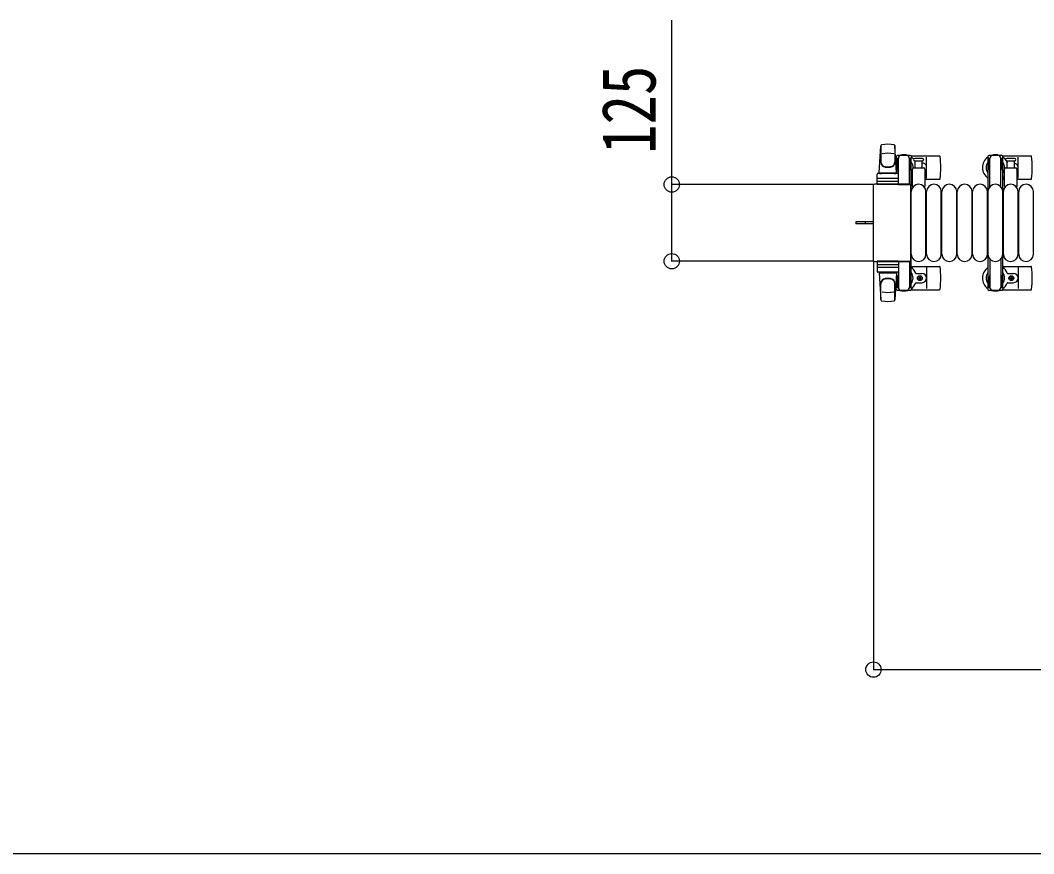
# Model space of a CAD drawing. Units: millimetres, scale not verified. Extents: x -16820 to 16820, y -11880 to 11880.
# Drawn here: x -4125 to -2474, y -5249 to -3891 of the extents above; entities that cross this region are included whole.
import ezdxf
from ezdxf.enums import TextEntityAlignment as Align

# ---------------------------------------------------------------- set-up
doc = ezdxf.new("R2010")
doc.units = ezdxf.units.MM
doc.header["$LTSCALE"] = 50
for name, color, linetype in [('0-3_YKK_13', 4, 'Continuous'), ('0-4_YKK_A1', 4, 'Continuous'), ('0-5_YKK_D', 6, 'Continuous')]:
    doc.layers.add(name, color=color, linetype=linetype)
doc.styles.add('ＭＳ ゴシック', font='')
doc.styles.get('ＭＳ ゴシック').set_extended_font_data('MS Gothic')

msp = doc.modelspace()

# ---------------------------------------------------------------- linework, layer by layer
at = {"layer": '0-3_YKK_13'}
for p, q in [((-2725.92, -4139.5), (-2723.48, -4095.47)), ((-2723.42, -4095.89), (-2723.42, -4121.63)), ((-2700.42, -4095.12), (-2700.42, -4122.31)), ((-2697.92, -4139.5), (-2700.36, -4095.47)), ((-2696.72, -4119.3), (-2695.92, -4119.3)), ((-2696.72, -4129.81), (-2696.72, -4119.3)), ((-2675.62, -4111), (-2696.22, -4111)), ((-2695.92, -4132.8), (-2695.92, -4115.8)), ((-2694.92, -4140.63), (-2694.92, -4116)), ((-2676.92, -4115.8), (-2673.62, -4115.8)), ((-2676.92, -4158.5), (-2676.92, -4116)), ((-2675.92, -4132.8), (-2675.92, -4115.8)), ((-2675.12, -4119.3), (-2675.92, -4119.3)), ((-2675.12, -4129.81), (-2675.12, -4119.3)), ((-2673.89, -4112), (-2627.82, -4112)), ((-2673.62, -4115.8), (-2673.62, -4113)), ((-2668.17, -4120), (-2655.67, -4120)), ((-2667.42, -4131.5), (-2667.42, -4120)), ((-2656.42, -4120), (-2656.42, -4131.5)), ((-2648.92, -4148), (-2648.92, -4114)), ((-2547.72, -4119.3), (-2546.92, -4119.3)), ((-2547.72, -4129.81), (-2547.72, -4119.3)), ((-2526.62, -4111), (-2547.22, -4111)), ((-2546.92, -4132.8), (-2546.92, -4115.8)), ((-2545.92, -4162.06), (-2545.92, -4116)), ((-2527.92, -4115.8), (-2524.62, -4115.8)), ((-2527.92, -4162.06), (-2527.92, -4116)), ((-2526.92, -4132.8), (-2526.92, -4115.8)), ((-2526.12, -4119.3), (-2526.92, -4119.3)), ((-2526.12, -4129.81), (-2526.12, -4119.3)), ((-2524.89, -4112), (-2478.82, -4112)), ((-2524.62, -4115.8), (-2524.62, -4113)), ((-2505.67, -4116), (-2518.17, -4116)), ((-2518.17, -4120), (-2505.67, -4120)), ((-2517.42, -4131.5), (-2517.42, -4120)), ((-2506.42, -4120), (-2506.42, -4131.5)), ((-2499.92, -4148), (-2499.92, -4114)), ((-2729.42, -4158.5), (-2729.42, -4141.5)), ((-2695.42, -4140.5), (-2728.42, -4140.5)), ((-2725.92, -4139.5), (-2697.92, -4139.5)), ((-2724.92, -4140.5), (-2724.92, -4139.5)), ((-2724.92, -4139.5), (-2698.92, -4139.5)), ((-2724.92, -4140.5), (-2722.52, -4140.5)), ((-2701.32, -4140.5), (-2698.92, -4140.5)), ((-2698.92, -4140.5), (-2698.92, -4139.5)), ((-2695.12, -4135.8), (-2696.72, -4129.81)), ((-2695.12, -4135.8), (-2694.92, -4135.8)), ((-2694.42, -4158.5), (-2694.42, -4141.5)), ((-2676.72, -4135.8), (-2676.92, -4135.8)), ((-2676.72, -4135.8), (-2675.12, -4129.81)), ((-2671.92, -4161.33), (-2671.92, -4133.5)), ((-2669.92, -4131.5), (-2653.92, -4131.5)), ((-2651.92, -4133.5), (-2651.92, -4161.33)), ((-2546.12, -4135.8), (-2547.72, -4129.81)), ((-2546.12, -4135.8), (-2545.92, -4135.8)), ((-2527.72, -4135.8), (-2527.92, -4135.8)), ((-2527.72, -4135.8), (-2526.12, -4129.81)), ((-2521.92, -4161.33), (-2521.92, -4133.5)), ((-2519.92, -4131.5), (-2503.92, -4131.5)), ((-2501.92, -4133.5), (-2501.92, -4161.33)), ((-2676.92, -4158), (-2733.42, -4158)), ((-2733.42, -4158), (-2733.42, -4158)), ((-2694.42, -4158.5), (-2729.42, -4158.5)), ((-2728.48, -4153), (-2695.31, -4153)), ((-2695.42, -4148.5), (-2728.42, -4148.5)), ((-2694.92, -4158.5), (-2676.92, -4158.5)), ((-2676.92, -4158), (-2676.92, -4158)), ((-2673.92, -4150), (-2671.92, -4150)), ((-2651.92, -4150), (-2627.82, -4150)), ((-2524.92, -4150), (-2521.92, -4150)), ((-2501.92, -4150), (-2478.82, -4150)), ((-2735.92, -4160.5), (-2735.92, -4281.5)), ((-2735.92, -4160.5), (-2735.92, -4160.5)), ((-2674.42, -4281.5), (-2674.42, -4160.5)), ((-2674.42, -4160.5), (-2674.42, -4160.5)), ((-2673.92, -4272), (-2673.92, -4170)), ((-2649.92, -4272), (-2649.92, -4170)), ((-2648.92, -4272), (-2648.92, -4170)), ((-2624.92, -4272), (-2624.92, -4170)), ((-2623.92, -4272), (-2623.92, -4170)), ((-2599.92, -4272), (-2599.92, -4170)), ((-2598.92, -4272), (-2598.92, -4170)), ((-2574.92, -4272), (-2574.92, -4170)), ((-2573.92, -4272), (-2573.92, -4170)), ((-2549.92, -4272), (-2549.92, -4170)), ((-2548.92, -4272), (-2548.92, -4170)), ((-2524.92, -4272), (-2524.92, -4170)), ((-2523.92, -4272), (-2523.92, -4170)), ((-2499.92, -4272), (-2499.92, -4170)), ((-2498.92, -4272), (-2498.92, -4170)), ((-2474.92, -4272), (-2474.92, -4170)), ((-2763.92, -4219.5), (-2763.92, -4222.5)), ((-2748.42, -4222.5), (-2763.92, -4222.5)), ((-2749.07, -4219.5), (-2749.07, -4222.5)), ((-2735.92, -4222.5), (-2748.42, -4222.5)), ((-2735.92, -4281.5), (-2735.92, -4281.5)), ((-2733.42, -4284), (-2676.92, -4284)), ((-2733.42, -4284), (-2733.42, -4284)), ((-2694.42, -4283.5), (-2729.42, -4283.5)), ((-2729.42, -4283.5), (-2729.42, -4300.5)), ((-2728.48, -4289), (-2695.31, -4289)), ((-2694.92, -4283.5), (-2676.92, -4283.5)), ((-2694.42, -4283.5), (-2694.42, -4300.5)), ((-2676.92, -4283.5), (-2676.92, -4326)), ((-2676.92, -4284), (-2676.92, -4284)), ((-2674.42, -4281.5), (-2674.42, -4281.5)), ((-2545.92, -4279.94), (-2545.92, -4326)), ((-2527.92, -4279.94), (-2527.92, -4326)), ((-2695.42, -4293.5), (-2728.42, -4293.5)), ((-2695.42, -4301.5), (-2728.42, -4301.5)), ((-2725.92, -4302.5), (-2697.92, -4302.5)), ((-2725.92, -4302.5), (-2723.48, -4346.53)), ((-2724.92, -4301.5), (-2722.52, -4301.5)), ((-2724.92, -4301.5), (-2724.92, -4302.5)), ((-2724.92, -4302.5), (-2698.92, -4302.5)), ((-2701.32, -4301.5), (-2698.92, -4301.5)), ((-2697.92, -4302.5), (-2700.36, -4346.53)), ((-2698.92, -4301.5), (-2698.92, -4302.5)), ((-2695.12, -4306.2), (-2696.72, -4312.19)), ((-2695.12, -4306.2), (-2694.92, -4306.2)), ((-2694.92, -4301.37), (-2694.92, -4326)), ((-2676.72, -4306.2), (-2676.92, -4306.2)), ((-2676.72, -4306.2), (-2675.12, -4312.19)), ((-2673.92, -4292), (-2627.82, -4292)), ((-2665.63, -4303.5), (-2656.42, -4303.5)), ((-2648.92, -4294), (-2648.92, -4328)), ((-2546.12, -4306.2), (-2547.72, -4312.19)), ((-2546.12, -4306.2), (-2545.92, -4306.2)), ((-2527.72, -4306.2), (-2527.92, -4306.2)), ((-2527.72, -4306.2), (-2526.12, -4312.19)), ((-2524.92, -4292), (-2478.82, -4292)), ((-2516.63, -4303.5), (-2507.42, -4303.5)), ((-2499.92, -4294), (-2499.92, -4328)), ((-2723.42, -4346.11), (-2723.42, -4320.37)), ((-2700.42, -4346.88), (-2700.42, -4319.69)), ((-2696.72, -4312.19), (-2696.72, -4322.7)), ((-2696.72, -4322.7), (-2695.92, -4322.7)), ((-2695.92, -4309.2), (-2695.92, -4326.2)), ((-2675.92, -4309.2), (-2675.92, -4326.2)), ((-2675.12, -4322.7), (-2675.92, -4322.7)), ((-2675.12, -4312.19), (-2675.12, -4322.7)), ((-2665.63, -4318.5), (-2656.42, -4318.5)), ((-2661.24, -4311.44), (-2662.12, -4311.44)), ((-2658.6, -4310.56), (-2657.72, -4310.56)), ((-2547.72, -4312.19), (-2547.72, -4322.7)), ((-2547.72, -4322.7), (-2546.92, -4322.7)), ((-2546.92, -4309.2), (-2546.92, -4326.2)), ((-2526.92, -4309.2), (-2526.92, -4326.2)), ((-2526.12, -4322.7), (-2526.92, -4322.7)), ((-2526.12, -4312.19), (-2526.12, -4322.7)), ((-2516.63, -4318.5), (-2507.42, -4318.5)), ((-2512.24, -4311.44), (-2513.12, -4311.44)), ((-2509.6, -4310.56), (-2508.72, -4310.56)), ((-2675.62, -4331), (-2696.22, -4331)), ((-2676.92, -4326.2), (-2673.62, -4326.2)), ((-2673.89, -4330), (-2627.82, -4330)), ((-2673.62, -4326.2), (-2673.62, -4329)), ((-2526.62, -4331), (-2547.22, -4331)), ((-2527.92, -4326.2), (-2524.62, -4326.2)), ((-2524.89, -4330), (-2478.82, -4330)), ((-2524.62, -4326.2), (-2524.62, -4329))]:
    msp.add_line(p, q, dxfattribs=at)
for points in [[(-2698.22, -4113), (-2698.22, -4115.8), (-2694.92, -4115.8)], [(-2655.67, -4116), (-2661.92, -4116), (-2668.17, -4116)], [(-2549.22, -4113), (-2549.22, -4115.8), (-2545.92, -4115.8)], [(-2735.92, -4219.5), (-2748.42, -4219.5), (-2763.92, -4219.5)], [(-2662.12, -4311.44), (-2662.12, -4310.56), (-2661.24, -4310.56)], [(-2660.36, -4309.68), (-2660.36, -4308.8), (-2659.48, -4308.8), (-2659.48, -4309.68)], [(-2659.48, -4312.32), (-2659.48, -4313.2), (-2660.36, -4313.2), (-2660.36, -4312.32)], [(-2657.72, -4310.56), (-2657.72, -4311.44), (-2658.6, -4311.44)], [(-2513.12, -4311.44), (-2513.12, -4310.56), (-2512.24, -4310.56)], [(-2511.36, -4309.68), (-2511.36, -4308.8), (-2510.48, -4308.8), (-2510.48, -4309.68)], [(-2510.48, -4312.32), (-2510.48, -4313.2), (-2511.36, -4313.2), (-2511.36, -4312.32)], [(-2508.72, -4310.56), (-2508.72, -4311.44), (-2509.6, -4311.44)], [(-2698.22, -4329), (-2698.22, -4326.2), (-2694.92, -4326.2)], [(-2549.22, -4329), (-2549.22, -4326.2), (-2545.92, -4326.2)]]:
    msp.add_lwpolyline(points, dxfattribs=at)
for centre in [(-2659.92, -4311), (-2510.92, -4311)]:
    msp.add_circle(centre, 4, dxfattribs=at)
for centre, radius, start, end in [((-2711.92, -4143), 50, 78.05356, 101.94644), ((-2711.92, -4143), 50, 78.02262, 101.94644), ((-2721.98, -4095.56), 1.5, 101.97738, 176.83138), ((-2711.92, -4157.6), 50, 79.12335, 100.54947), ((-2701.86, -4095.56), 1.5, 3.16862, 78.02262), ((-2715.42, -4121.44), 8, 180, 263.72071), ((-2715.42, -4122.31), 8, 180, 263.72071), ((-2708.42, -4121.44), 8, 276.27929, 0), ((-2708.42, -4122.31), 8, 276.27929, 0), ((-2685.92, -4131), 21, 125.85347, 129.53368), ((-2685.92, -4131), 15, 143.1301, 149.27754), ((-2696.22, -4113), 2, 90, 180), ((-2689.92, -4116), 5, 90, 180), ((-2685.92, -4131), 21, 72.24721, 107.75279), ((-2681.92, -4116), 5, 0, 90), ((-2675.62, -4113), 2, 0, 90), ((-2685.92, -4131), 15, 357.02005, 36.8699), ((-2685.92, -4131), 21, 40.83479, 54.14653), ((-2668.17, -4118), 2, 90, 180), ((-2668.17, -4118), 2, 180, 270), ((-2685.92, -4131), 21, 28.24251, 31.58821), ((-2656.42, -4131), 7.5, 306.86994, 90), ((-2655.67, -4118), 2, 0, 90), ((-2655.67, -4118), 2, 270, 0), ((-2627.82, -4113), 1, 5.73917, 90), ((-2806.92, -4131), 181, 354.26083, 5.73917), ((-2536.92, -4131), 21, 125.85347, 235.1501), ((-2536.92, -4131), 15, 143.1301, 216.8699), ((-2547.22, -4113), 2, 90, 180), ((-2540.92, -4116), 5, 90, 180), ((-2536.92, -4131), 21, 72.24721, 107.75279), ((-2532.92, -4116), 5, 0, 90), ((-2526.62, -4113), 2, 0, 90), ((-2536.92, -4131), 15, 323.1301, 36.8699), ((-2536.92, -4131), 21, 36.9292, 54.14653), ((-2518.17, -4118), 2, 90, 180), ((-2518.17, -4118), 2, 180, 270), ((-2536.92, -4131), 21, 22.72842, 32.5406), ((-2516.63, -4122.5), 1, 202.72842, 217.66294), ((-2507.42, -4131), 7.5, 317.16663, 82.33771), ((-2505.67, -4118), 2, 0, 90), ((-2505.67, -4118), 2, 270, 0), ((-2478.82, -4113), 1, 5.73917, 90), ((-2657.92, -4131), 181, 354.26083, 5.73917), ((-2728.42, -4141.5), 1, 90, 180), ((-2711.92, -4089.63), 40, 263.72071, 276.27929), ((-2711.92, -4090.5), 40, 263.72071, 276.27929), ((-2695.42, -4141.5), 1, 0, 90), ((-2685.92, -4131), 15, 323.1301, 338.96058), ((-2669.92, -4133.5), 2, 90, 180), ((-2659.92, -4131), 4, 352.81959, 28.95488), ((-2653.92, -4133.5), 2, 0, 90), ((-2519.92, -4133.5), 2, 90, 180), ((-2503.92, -4133.5), 2, 0, 90), ((-2728.42, -4149.5), 1, 90, 180), ((-2695.42, -4149.5), 1, 0, 90), ((-2685.92, -4131), 21, 304.8499, 311.81033), ((-2661.92, -4170), 12, 0, 180), ((-2636.92, -4170), 12, 0, 180), ((-2627.82, -4149), 1, 270, 354.26083), ((-2611.92, -4170), 12, 0, 180), ((-2586.92, -4170), 12, 0, 180), ((-2561.92, -4170), 12, 0, 180), ((-2536.92, -4170), 12, 0, 180), ((-2536.92, -4131), 21, 304.8499, 315.58471), ((-2511.92, -4170), 12, 0, 180), ((-2486.92, -4170), 12, 0, 180), ((-2478.82, -4149), 1, 270, 354.26083), ((-2670.92, -4161.33), 1, 180, 258.06047), ((-2652.92, -4161.33), 1, 281.93946, 0), ((-2520.92, -4161.33), 1, 180, 258.06047), ((-2502.92, -4161.33), 1, 281.93946, 0), ((-2661.92, -4272), 12, 180, 0), ((-2636.92, -4272), 12, 180, 0), ((-2611.92, -4272), 12, 180, 0), ((-2586.92, -4272), 12, 180, 0), ((-2561.92, -4272), 12, 180, 0), ((-2536.92, -4272), 12, 180, 0), ((-2511.92, -4272), 12, 180, 0), ((-2486.92, -4272), 12, 180, 0), ((-2728.42, -4292.5), 1, 180, 270), ((-2728.42, -4300.5), 1, 180, 270), ((-2695.42, -4292.5), 1, 270, 0), ((-2695.42, -4300.5), 1, 270, 0), ((-2685.92, -4311), 21, 22.72842, 55.1501), ((-2685.92, -4311), 15, 323.1301, 36.8699), ((-2665.63, -4302.5), 1, 202.72842, 270), ((-2656.42, -4311), 7.5, 270, 90), ((-2627.82, -4293), 1, 5.73917, 90), ((-2806.92, -4311), 181, 354.26083, 5.73917), ((-2536.92, -4311), 21, 124.8499, 234.14653), ((-2536.92, -4311), 15, 143.1301, 216.8699), ((-2536.92, -4311), 21, 22.72842, 55.1501), ((-2536.92, -4311), 15, 323.1301, 36.8699), ((-2516.63, -4302.5), 1, 202.72842, 270), ((-2507.42, -4311), 7.5, 270, 90), ((-2478.82, -4293), 1, 5.73917, 90), ((-2657.92, -4311), 181, 354.26083, 5.73917), ((-2715.42, -4319.69), 8, 96.27929, 180), ((-2715.42, -4320.56), 8, 96.27929, 180), ((-2711.92, -4351.5), 40, 83.72071, 96.27929), ((-2711.92, -4352.37), 40, 83.72071, 96.27929), ((-2708.42, -4319.69), 8, 0, 83.72071), ((-2708.42, -4320.56), 8, 0, 83.72071), ((-2685.92, -4311), 15, 210.72246, 216.8699), ((-2685.92, -4311), 21, 305.85347, 337.27158), ((-2665.63, -4319.5), 1, 90, 157.27158), ((-2661.24, -4309.68), 0.88, 270, 0), ((-2661.24, -4312.32), 0.88, 0, 90), ((-2658.6, -4309.68), 0.88, 180, 270), ((-2658.6, -4312.32), 0.88, 90, 180), ((-2536.92, -4311), 21, 305.85347, 337.27158), ((-2516.63, -4319.5), 1, 90, 157.27158), ((-2512.24, -4309.68), 0.88, 270, 0), ((-2512.24, -4312.32), 0.88, 0, 90), ((-2509.6, -4309.68), 0.88, 180, 270), ((-2509.6, -4312.32), 0.88, 90, 180), ((-2711.92, -4284.4), 50, 259.45053, 280.87665), ((-2685.92, -4311), 21, 230.46632, 234.14653), ((-2696.22, -4329), 2, 180, 270), ((-2689.92, -4326), 5, 180, 270), ((-2685.92, -4311), 21, 252.24721, 287.75279), ((-2681.92, -4326), 5, 270, 0), ((-2675.62, -4329), 2, 270, 0), ((-2627.82, -4329), 1, 270, 354.26083), ((-2547.22, -4329), 2, 180, 270), ((-2540.92, -4326), 5, 180, 270), ((-2536.92, -4311), 21, 252.24721, 287.75279), ((-2532.92, -4326), 5, 270, 0), ((-2526.62, -4329), 2, 270, 0), ((-2478.82, -4329), 1, 270, 354.26083), ((-2721.98, -4346.44), 1.5, 183.16862, 258.02262), ((-2711.92, -4299), 50, 258.05356, 281.97738), ((-2711.92, -4299), 50, 258.05356, 281.94644), ((-2701.86, -4346.44), 1.5, 281.97738, 356.83138)]:
    msp.add_arc(centre, radius, start, end, dxfattribs=at)
for centre, major_axis, start_param, end_param in [((-2733.42, -4160.5), (1.77, -1.77), 2.358058, 3.9251274), ((-2676.92, -4160.5), (-1.77, -1.77), 2.358058, 3.9251274), ((-2733.42, -4281.5), (-1.77, -1.77), 5.4996506, 7.06672), ((-2676.92, -4281.5), (1.77, -1.77), 5.4996506, 7.06672)]:
    msp.add_ellipse(centre, major_axis=major_axis, ratio=0.997169, start_param=start_param, end_param=end_param, dxfattribs=at)
at = {"layer": '0-4_YKK_A1'}
for p, q in [((-2697.92, -4116), (-2697.92, -4140.5)), ((-2695.92, -4116), (-2697.92, -4116)), ((-2673.92, -4116), (-2675.92, -4116)), ((-2673.92, -4326), (-2673.92, -4116)), ((-2548.92, -4116), (-2548.92, -4326)), ((-2546.92, -4116), (-2548.92, -4116)), ((-2524.92, -4116), (-2526.92, -4116)), ((-2524.92, -4326), (-2524.92, -4116)), ((-2697.92, -4301.5), (-2697.92, -4326)), ((-2697.92, -4326), (-2694.92, -4326)), ((-2676.92, -4326), (-2673.92, -4326)), ((-2548.92, -4326), (-2545.92, -4326)), ((-2527.92, -4326), (-2524.92, -4326))]:
    msp.add_line(p, q, dxfattribs=at)
at = {"layer": '0-5_YKK_D'}
for p, q in [((-2734.42, -4158.5), (-3064.92, -4158.5)), ((-2734.42, -4283.5), (-3064.92, -4283.5)), ((-2735.42, -4282.5), (-2735.42, -4950)), ((-2735.42, -4949), (-1988.42, -4949)), ((-1988.42, -5249), (-7299.42, -5249))]:
    msp.add_line(p, q, dxfattribs=at)
msp.add_lwpolyline([(-3063.92, -4283.5), (-3063.92, -4158.5), (-3063.92, -3890.9)], dxfattribs=at)
for centre in [(-3063.92, -4158.5), (-3063.92, -4283.5), (-2735.42, -4949)]:
    msp.add_circle(centre, 12.5, dxfattribs=at)

# ---------------------------------------------------------------- texts
at = {"layer": '0-5_YKK_D', "style": 'ＭＳ ゴシック', "width": 0.8}
msp.add_text('125', height=87.98, rotation=90, dxfattribs=at).set_placement((-3063.92, -4108.5), align=Align.BOTTOM_LEFT)

doc.saveas('drawing.dxf')
